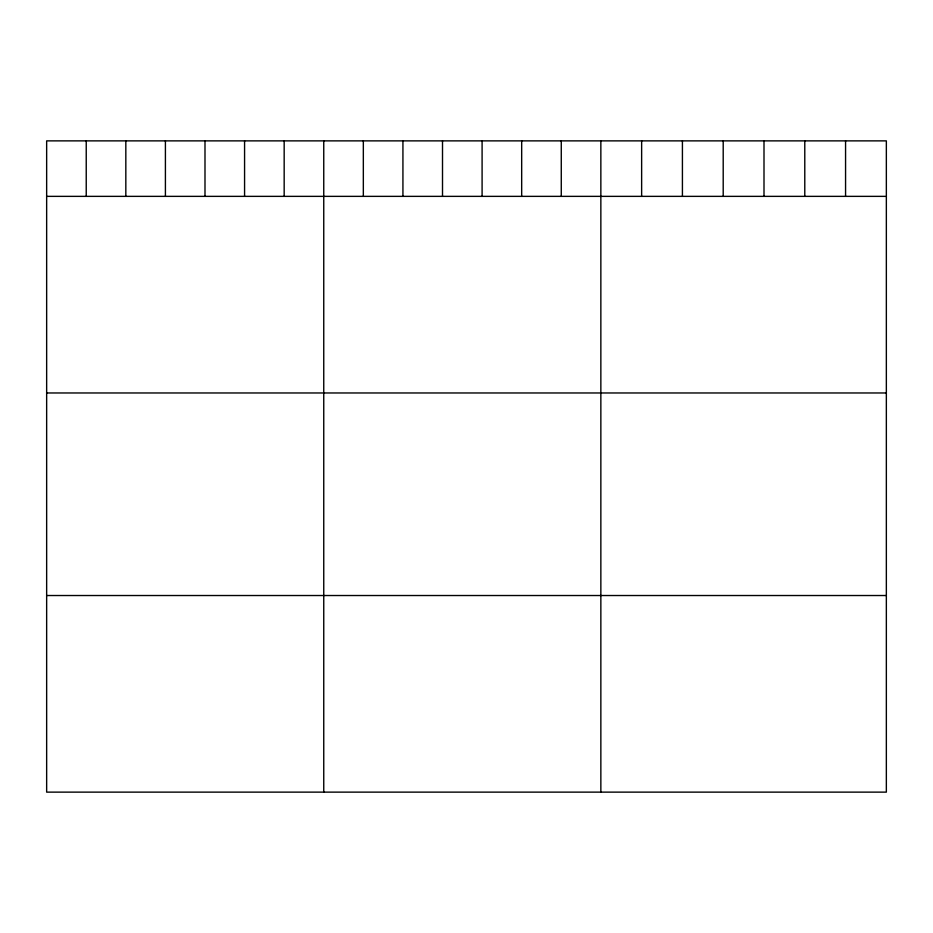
<?xml version="1.0" encoding="UTF-8"?>
<svg xmlns="http://www.w3.org/2000/svg" width="933" height="933" viewBox="0 0 933 933"><rect width="100%" height="100%" fill="white"/><g stroke="black" fill="none" stroke-linecap="round" stroke-linejoin="round"><path stroke-width="1.4" d="M886.35 196.362L886.35 792.129L46.65 792.129L46.65 140.871L886.35 140.871L886.35 196.362L46.65 196.362M46.65 392.968L886.35 392.968M46.65 595.522L886.35 595.522M845.566 140.871L845.566 196.362M804.782 140.871L804.782 196.362M763.999 140.871L763.999 196.362M723.203 140.871L723.203 196.362M682.42 140.871L682.42 196.362M641.636 140.871L641.636 196.362M600.852 140.871L600.852 792.129M561.269 140.871L561.269 196.362M521.675 140.871L521.675 196.362M482.093 140.871L482.093 196.362M442.51 140.871L442.51 196.362M402.928 140.871L402.928 196.362M363.334 140.871L363.334 196.362M323.751 140.871L323.751 792.129M284.168 140.871L284.168 196.362M244.574 140.871L244.574 196.362M204.992 140.871L204.992 196.362M165.409 140.871L165.409 196.362M125.827 140.871L125.827 196.362M86.233 140.871L86.233 196.362"/></g></svg>
